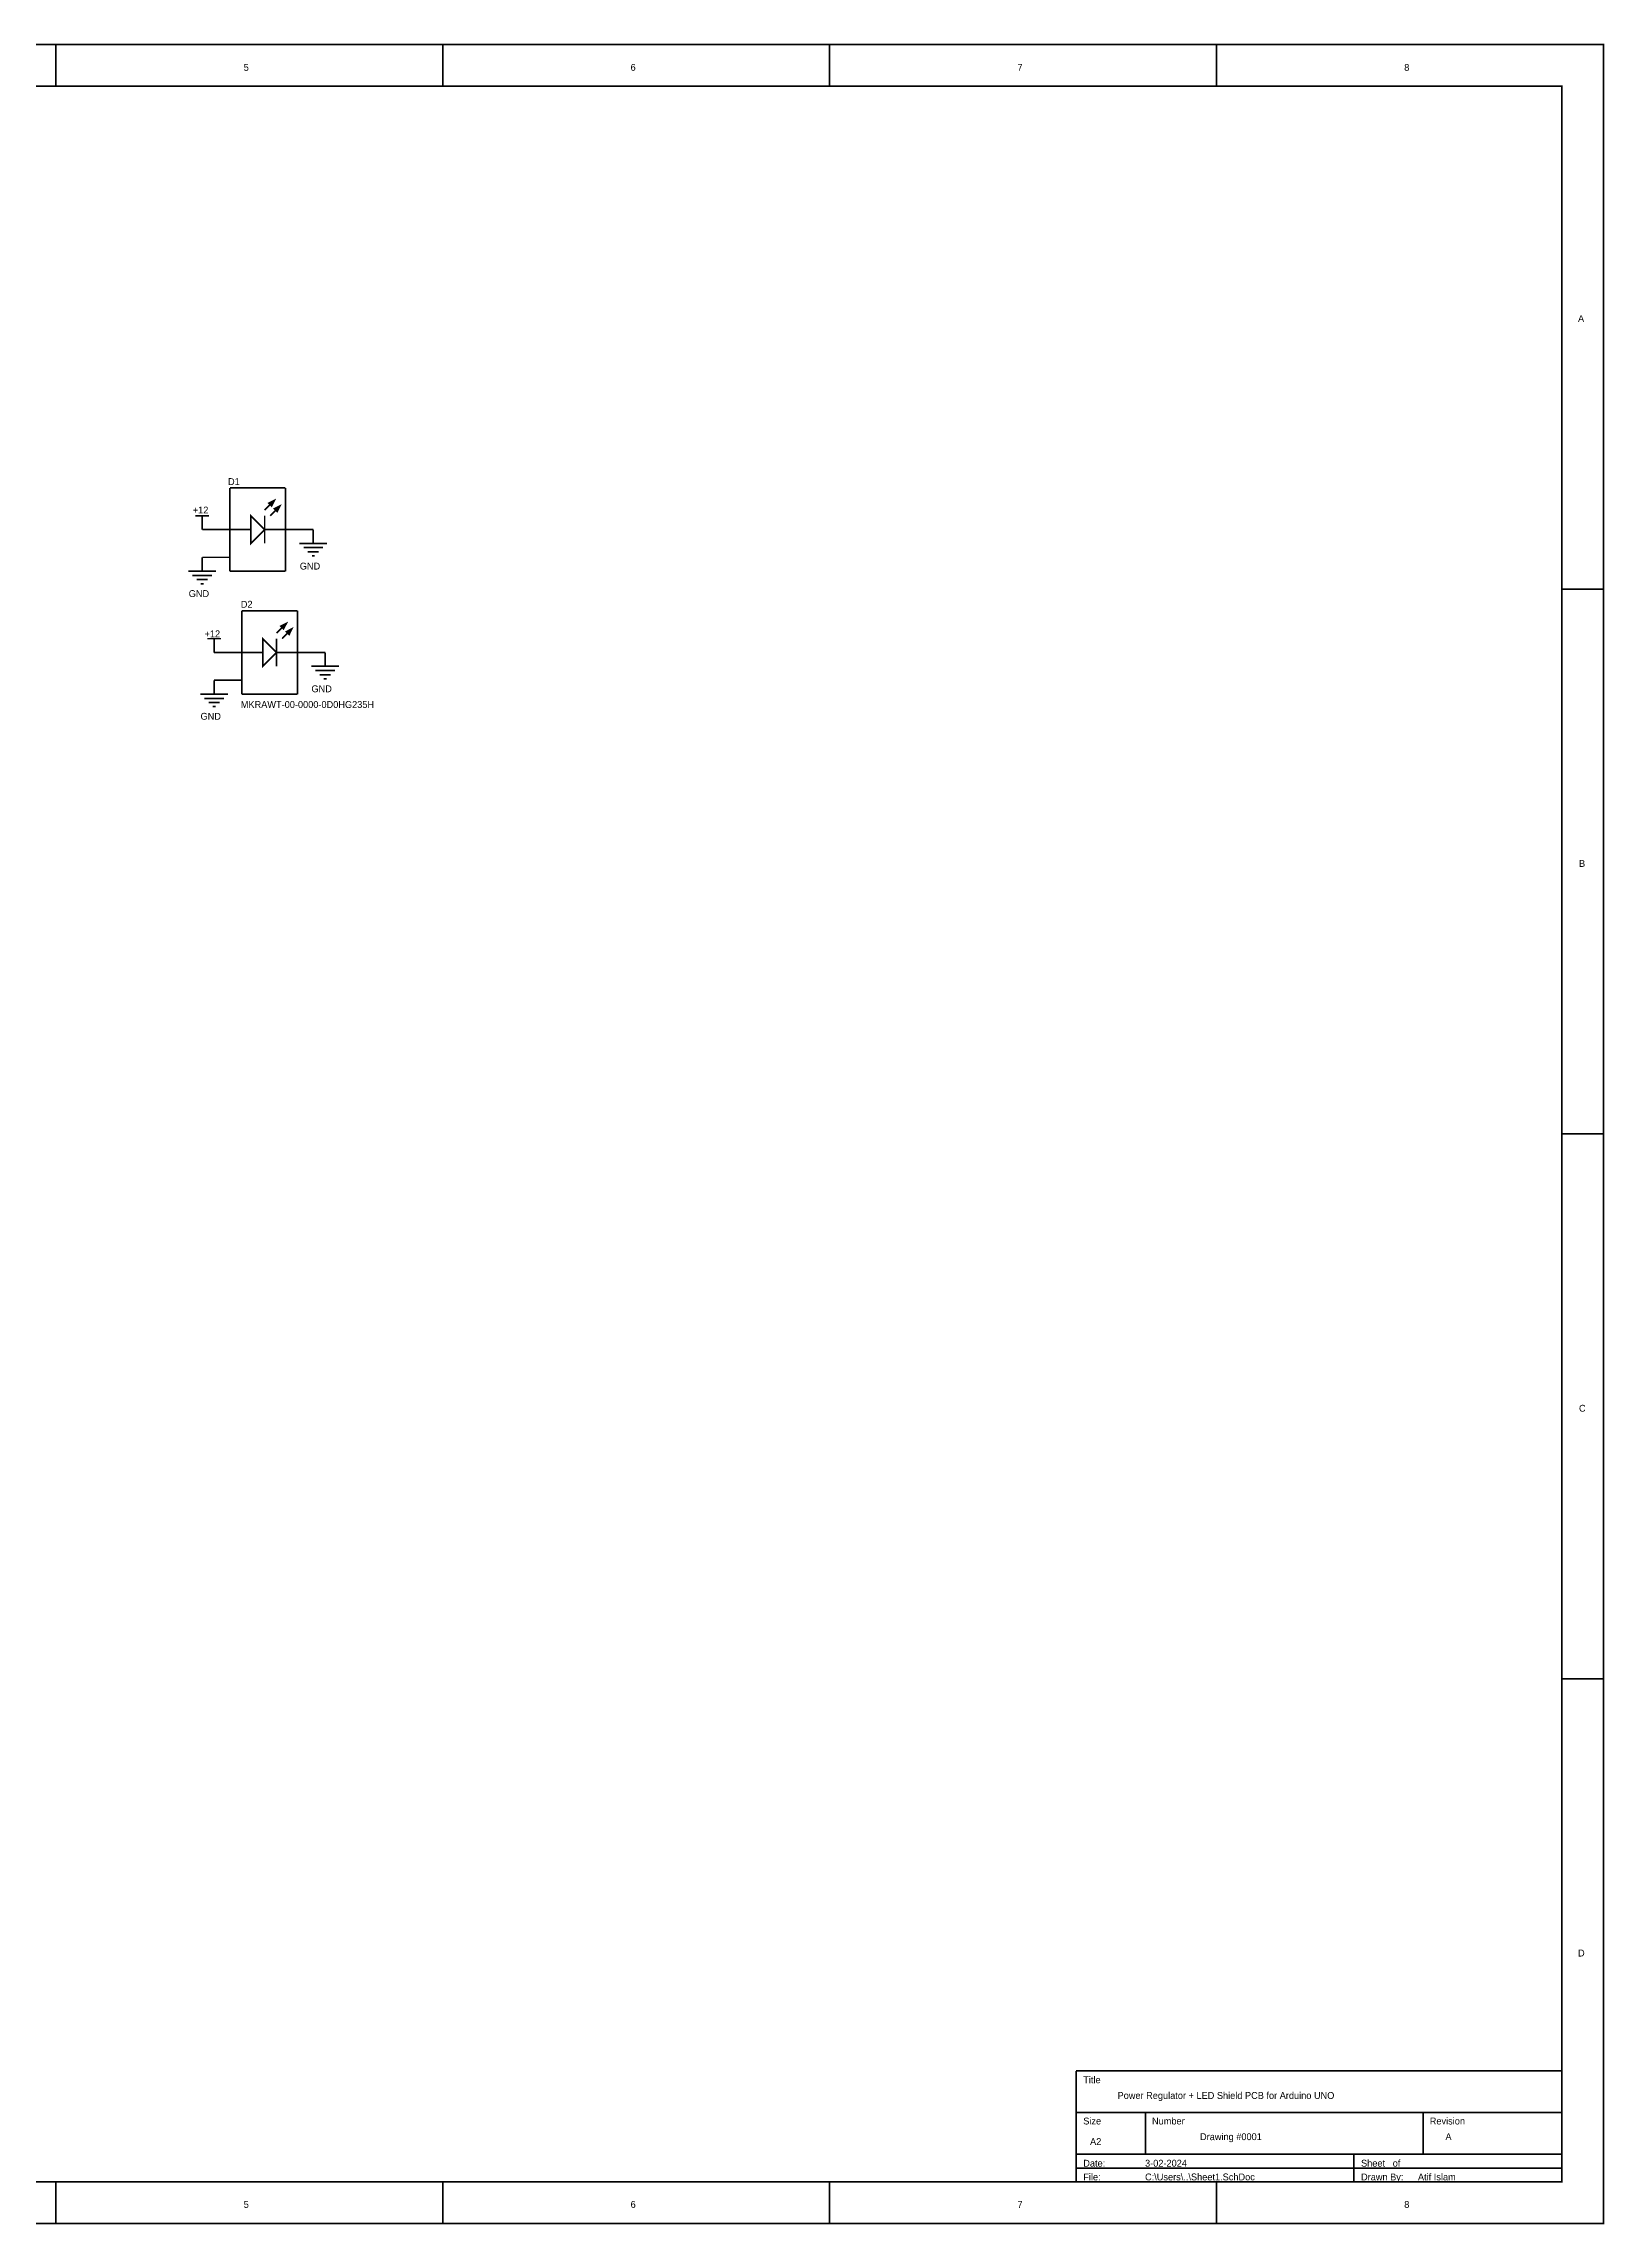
# Model space of a CAD drawing. Header units: inches. Extents: x 0 to 22.3, y 0 to 15.7.
# Drawn here: x 11.06 to 22.31, y -0.01 to 15.71 of the extents above; entities that cross this region are included whole.
import ezdxf

# ---------------------------------------------------------------- set-up
doc = ezdxf.new("R2010")
doc.units = ezdxf.units.IN
doc.header["$MEASUREMENT"] = 0
doc.layers.add('Sheet', color=255, linetype='Continuous')

msp = doc.modelspace()

# ---------------------------------------------------------------- linework, layer by layer
at = {"layer": 'Sheet'}
for points in [[(0, 15.699, 0.0118, 0.0118, 0), (22.3, 15.699, 0.0118, 0.0118, 0), (22.3, 0, 0.0118, 0.0118, 0), (0, 0, 0.0118, 0.0118, 0), (0, 15.699, 0.0118, 0.0118, 0)], [(0, 15.699, 0.0039, 0.0039, 0), (0, 0, 0.0039, 0.0039, 0), (22.3, 0, 0.0039, 0.0039, 0), (22.3, 15.699, 0.0039, 0.0039, 0), (0, 15.699, 0.0039, 0.0039, 0), (0, 15.699, 0.0039, 0.0039, 0)], [(0.301, 15.399, 0.0118, 0.0118, 0), (22, 15.399, 0.0118, 0.0118, 0), (22, 0.301, 0.0118, 0.0118, 0), (0.301, 0.301, 0.0118, 0.0118, 0), (0.301, 15.399, 0.0118, 0.0118, 0)], [(0.301, 15.399, 0.0039, 0.0039, 0), (0.301, 0.301, 0.0039, 0.0039, 0), (22, 0.301, 0.0039, 0.0039, 0), (22, 15.399, 0.0039, 0.0039, 0), (0.301, 15.399, 0.0039, 0.0039, 0), (0.301, 15.399, 0.0039, 0.0039, 0)], [(12.725, 12.414, 0.0118, 0.0118, 0), (12.685, 12.394, 0.0118, 0.0118, 0), (12.705, 12.374, 0.0118, 0.0118, 0), (12.725, 12.414, 0.0118, 0.0118, 0)], [(12.725, 12.414, 0.0039, 0.0039, 0), (12.685, 12.394, 0.0039, 0.0039, 0), (12.705, 12.374, 0.0039, 0.0039, 0), (12.725, 12.414, 0.0039, 0.0039, 0)], [(12.555, 12.104, 0.0118, 0.0118, 0), (12.655, 12.204, 0.0118, 0.0118, 0), (12.555, 12.304, 0.0118, 0.0118, 0), (12.555, 12.104, 0.0118, 0.0118, 0)], [(12.555, 12.104, 0.0039, 0.0039, 0), (12.655, 12.204, 0.0039, 0.0039, 0), (12.555, 12.304, 0.0039, 0.0039, 0), (12.555, 12.104, 0.0039, 0.0039, 0)], [(12.765, 12.374, 0.0118, 0.0118, 0), (12.725, 12.354, 0.0118, 0.0118, 0), (12.745, 12.334, 0.0118, 0.0118, 0), (12.765, 12.374, 0.0118, 0.0118, 0)], [(12.765, 12.374, 0.0039, 0.0039, 0), (12.725, 12.354, 0.0039, 0.0039, 0), (12.745, 12.334, 0.0039, 0.0039, 0), (12.765, 12.374, 0.0039, 0.0039, 0)], [(12.811, 11.528, 0.0118, 0.0118, 0), (12.771, 11.508, 0.0118, 0.0118, 0), (12.791, 11.489, 0.0118, 0.0118, 0), (12.811, 11.528, 0.0118, 0.0118, 0)], [(12.811, 11.528, 0.0039, 0.0039, 0), (12.771, 11.508, 0.0039, 0.0039, 0), (12.791, 11.489, 0.0039, 0.0039, 0), (12.811, 11.528, 0.0039, 0.0039, 0)], [(12.851, 11.489, 0.0118, 0.0118, 0), (12.811, 11.468, 0.0118, 0.0118, 0), (12.831, 11.448, 0.0118, 0.0118, 0), (12.851, 11.489, 0.0118, 0.0118, 0)], [(12.851, 11.489, 0.0039, 0.0039, 0), (12.811, 11.468, 0.0039, 0.0039, 0), (12.831, 11.448, 0.0039, 0.0039, 0), (12.851, 11.489, 0.0039, 0.0039, 0)], [(12.641, 11.219, 0.0118, 0.0118, 0), (12.741, 11.318, 0.0118, 0.0118, 0), (12.641, 11.418, 0.0118, 0.0118, 0), (12.641, 11.219, 0.0118, 0.0118, 0)], [(12.641, 11.219, 0.0039, 0.0039, 0), (12.741, 11.318, 0.0039, 0.0039, 0), (12.641, 11.418, 0.0039, 0.0039, 0), (12.641, 11.219, 0.0039, 0.0039, 0)]]:
    msp.add_lwpolyline(points, format="xyseb", close=True, dxfattribs=at)
for points in [[(11.15, 15.699, 0.0118, 0.0118, 0), (11.15, 15.399, 0.0118, 0.0118, 0)], [(13.938, 15.699, 0.0118, 0.0118, 0), (13.938, 15.399, 0.0118, 0.0118, 0)], [(16.725, 15.699, 0.0118, 0.0118, 0), (16.725, 15.399, 0.0118, 0.0118, 0)], [(19.512, 15.699, 0.0118, 0.0118, 0), (19.512, 15.399, 0.0118, 0.0118, 0)], [(22.3, 15.699, 0.0118, 0.0118, 0), (22, 15.699, 0.0118, 0.0118, 0)], [(22.3, 15.699, 0.0118, 0.0118, 0), (22.3, 15.399, 0.0118, 0.0118, 0)], [(12.405, 11.904, 0.0118, 0.0118, 0), (12.405, 12.504, 0.0118, 0.0118, 0)], [(12.405, 12.504, 0.0118, 0.0118, 0), (12.805, 12.504, 0.0118, 0.0118, 0)], [(12.655, 12.344, 0.0118, 0.0118, 0), (12.725, 12.414, 0.0118, 0.0118, 0)], [(12.805, 12.504, 0.0118, 0.0118, 0), (12.805, 11.904, 0.0118, 0.0118, 0)], [(12.155, 12.304, 0.0118, 0.0118, 0), (12.255, 12.304, 0.0118, 0.0118, 0)], [(12.205, 12.204, 0.0118, 0.0118, 0), (12.205, 12.304, 0.0118, 0.0118, 0)], [(12.655, 12.304, 0.0118, 0.0118, 0), (12.655, 12.104, 0.0118, 0.0118, 0)], [(12.695, 12.304, 0.0118, 0.0118, 0), (12.765, 12.374, 0.0118, 0.0118, 0)], [(12.405, 12.204, 0.0118, 0.0118, 0), (12.205, 12.204, 0.0118, 0.0118, 0)], [(12.405, 12.204, 0.0118, 0.0118, 0), (12.555, 12.204, 0.0118, 0.0118, 0)], [(12.655, 12.204, 0.0118, 0.0118, 0), (12.805, 12.204, 0.0118, 0.0118, 0)], [(12.805, 12.204, 0.0118, 0.0118, 0), (13.005, 12.204, 0.0118, 0.0118, 0)], [(12.905, 12.104, 0.0118, 0.0118, 0), (13.105, 12.104, 0.0118, 0.0118, 0)], [(13.005, 12.204, 0.0118, 0.0118, 0), (13.005, 12.104, 0.0118, 0.0118, 0)], [(12.405, 12.004, 0.0118, 0.0118, 0), (12.205, 12.004, 0.0118, 0.0118, 0)], [(12.205, 12.004, 0.0118, 0.0118, 0), (12.205, 11.904, 0.0118, 0.0118, 0)], [(12.935, 12.074, 0.0118, 0.0118, 0), (13.075, 12.074, 0.0118, 0.0118, 0)], [(12.965, 12.044, 0.0118, 0.0118, 0), (13.045, 12.044, 0.0118, 0.0118, 0)], [(12.995, 12.014, 0.0118, 0.0118, 0), (13.015, 12.014, 0.0118, 0.0118, 0)], [(12.105, 11.904, 0.0118, 0.0118, 0), (12.305, 11.904, 0.0118, 0.0118, 0)], [(12.135, 11.874, 0.0118, 0.0118, 0), (12.275, 11.874, 0.0118, 0.0118, 0)], [(12.165, 11.844, 0.0118, 0.0118, 0), (12.245, 11.844, 0.0118, 0.0118, 0)], [(12.195, 11.814, 0.0118, 0.0118, 0), (12.215, 11.814, 0.0118, 0.0118, 0)], [(12.805, 11.904, 0.0118, 0.0118, 0), (12.405, 11.904, 0.0118, 0.0118, 0)], [(22.3, 11.774, 0.0118, 0.0118, 0), (22, 11.774, 0.0118, 0.0118, 0)], [(12.491, 11.018, 0.0118, 0.0118, 0), (12.491, 11.619, 0.0118, 0.0118, 0)], [(12.491, 11.619, 0.0118, 0.0118, 0), (12.891, 11.619, 0.0118, 0.0118, 0)], [(12.741, 11.459, 0.0118, 0.0118, 0), (12.811, 11.528, 0.0118, 0.0118, 0)], [(12.781, 11.418, 0.0118, 0.0118, 0), (12.851, 11.489, 0.0118, 0.0118, 0)], [(12.891, 11.619, 0.0118, 0.0118, 0), (12.891, 11.018, 0.0118, 0.0118, 0)], [(12.241, 11.418, 0.0118, 0.0118, 0), (12.341, 11.418, 0.0118, 0.0118, 0)], [(12.291, 11.318, 0.0118, 0.0118, 0), (12.291, 11.418, 0.0118, 0.0118, 0)], [(12.491, 11.318, 0.0118, 0.0118, 0), (12.291, 11.318, 0.0118, 0.0118, 0)], [(12.491, 11.318, 0.0118, 0.0118, 0), (12.641, 11.318, 0.0118, 0.0118, 0)], [(12.741, 11.418, 0.0118, 0.0118, 0), (12.741, 11.219, 0.0118, 0.0118, 0)], [(12.741, 11.318, 0.0118, 0.0118, 0), (12.891, 11.318, 0.0118, 0.0118, 0)], [(12.891, 11.318, 0.0118, 0.0118, 0), (13.091, 11.318, 0.0118, 0.0118, 0)], [(13.091, 11.318, 0.0118, 0.0118, 0), (13.091, 11.219, 0.0118, 0.0118, 0)], [(12.991, 11.219, 0.0118, 0.0118, 0), (13.191, 11.219, 0.0118, 0.0118, 0)], [(13.021, 11.188, 0.0118, 0.0118, 0), (13.161, 11.188, 0.0118, 0.0118, 0)], [(13.051, 11.158, 0.0118, 0.0118, 0), (13.131, 11.158, 0.0118, 0.0118, 0)], [(12.191, 11.018, 0.0118, 0.0118, 0), (12.391, 11.018, 0.0118, 0.0118, 0)], [(12.491, 11.119, 0.0118, 0.0118, 0), (12.291, 11.119, 0.0118, 0.0118, 0)], [(12.291, 11.119, 0.0118, 0.0118, 0), (12.291, 11.018, 0.0118, 0.0118, 0)], [(12.891, 11.018, 0.0118, 0.0118, 0), (12.491, 11.018, 0.0118, 0.0118, 0)], [(13.081, 11.128, 0.0118, 0.0118, 0), (13.101, 11.128, 0.0118, 0.0118, 0)], [(12.221, 10.988, 0.0118, 0.0118, 0), (12.361, 10.988, 0.0118, 0.0118, 0)], [(12.251, 10.959, 0.0118, 0.0118, 0), (12.331, 10.959, 0.0118, 0.0118, 0)], [(12.281, 10.929, 0.0118, 0.0118, 0), (12.301, 10.929, 0.0118, 0.0118, 0)], [(22.3, 7.85, 0.0118, 0.0118, 0), (22, 7.85, 0.0118, 0.0118, 0)], [(22.3, 3.925, 0.0118, 0.0118, 0), (22, 3.925, 0.0118, 0.0118, 0)], [(18.5, 1.1, 0.0118, 0.0118, 0), (22, 1.1, 0.0118, 0.0118, 0)], [(18.5, 1.1, 0.0118, 0.0118, 0), (18.5, 0.301, 0.0118, 0.0118, 0)], [(18.5, 0.8, 0.0118, 0.0118, 0), (22, 0.8, 0.0118, 0.0118, 0)], [(19.001, 0.8, 0.0118, 0.0118, 0), (19.001, 0.5, 0.0118, 0.0118, 0)], [(21, 0.8, 0.0118, 0.0118, 0), (21, 0.5, 0.0118, 0.0118, 0)], [(18.5, 0.5, 0.0118, 0.0118, 0), (22, 0.5, 0.0118, 0.0118, 0)], [(20.5, 0.5, 0.0118, 0.0118, 0), (20.5, 0.301, 0.0118, 0.0118, 0)], [(18.5, 0.4, 0.0118, 0.0118, 0), (22, 0.4, 0.0118, 0.0118, 0)], [(11.15, 0, 0.0118, 0.0118, 0), (11.15, 0.301, 0.0118, 0.0118, 0)], [(13.938, 0, 0.0118, 0.0118, 0), (13.938, 0.301, 0.0118, 0.0118, 0)], [(16.725, 0, 0.0118, 0.0118, 0), (16.725, 0.301, 0.0118, 0.0118, 0)], [(19.512, 0, 0.0118, 0.0118, 0), (19.512, 0.301, 0.0118, 0.0118, 0)], [(22.3, 0, 0.0118, 0.0118, 0), (22.3, 0.301, 0.0118, 0.0118, 0)]]:
    msp.add_lwpolyline(points, format="xyseb", dxfattribs=at)

# ---------------------------------------------------------------- texts
for s, p in [('5', (12.504, 15.509)), ('6', (15.291, 15.509)), ('7', (18.078, 15.509)), ('8', (20.864, 15.509)), ('A', (22.116, 13.699)), ('D1', (12.391, 12.525)), ('+12', (12.137, 12.32)), ('GND', (12.908, 11.916)), ('GND', (12.108, 11.718)), ('D2', (12.483, 11.641)), ('+12', (12.222, 11.428)), ('GND', (12.992, 11.032)), ('GND', (12.193, 10.834)), ('MKRAWT-00-0000-0D0HG235H', (12.483, 10.919)), ('B', (22.123, 9.774)), ('C', (22.123, 5.849)), ('D', (22.116, 1.924)), ('Title', (18.552, 1.011)), ('Power Regulator + LED Shield PCB for Arduino UNO', (18.799, 0.898)), ('Size', (18.552, 0.714)), ('Number', (19.047, 0.714)), ('Drawing #0001', (19.393, 0.601)), ('Revision', (21.048, 0.714)), ('A', (21.161, 0.601)), ('A2', (18.601, 0.566)), ('Date:', (18.552, 0.41)), ('File:', (18.552, 0.311)), ('3-02-2024', (18.997, 0.41)), ('C:\\Users\\..\\Sheet1.SchDoc', (18.997, 0.311)), ('Sheet   of', (20.553, 0.41)), ('Drawn By:', (20.553, 0.311)), ('Atif Islam', (20.963, 0.311)), ('5', (12.504, 0.113)), ('6', (15.291, 0.113)), ('7', (18.078, 0.113)), ('8', (20.864, 0.113))]:
    msp.add_text(s, height=0.0495, dxfattribs=at).set_placement(p)

doc.saveas('drawing.dxf')
